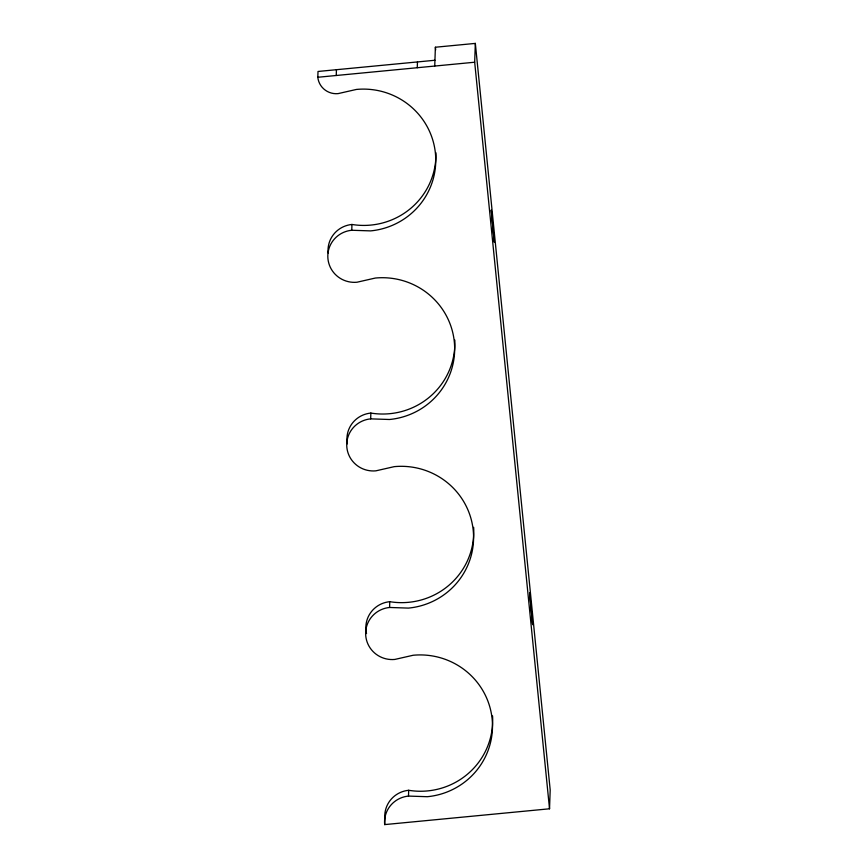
<?xml version="1.0" encoding="UTF-8"?>
<svg xmlns="http://www.w3.org/2000/svg" width="868" height="868" viewBox="0 0 868 868"><rect width="100%" height="100%" fill="white"/><g stroke="black" fill="none" stroke-linecap="round" stroke-linejoin="round"><path stroke-width="1.3" d="M434.738 66.055L435.389 47.23L475.339 43.4L550.193 789.967L549.531 808.792L384.676 824.6A26.539 26.105 2 0 1 408.492 796.086L427.338 796.705A72.25 71.057 2 0 0 492.145 719.084A72.25 71.057 2 0 0 413.157 655.253L394.788 659.441A26.539 26.105 2 0 1 365.764 635.994A26.539 26.105 2 0 1 389.58 607.47L408.427 608.099A72.25 71.057 2 0 0 473.234 530.478A72.25 71.057 2 0 0 394.246 466.648L375.877 470.836A26.539 26.105 2 0 1 346.853 447.389A26.539 26.105 2 0 1 370.669 418.864L389.515 419.494A72.25 71.057 2 0 0 454.322 341.873A72.25 71.057 2 0 0 375.334 278.042L356.965 282.23A26.539 26.105 2 0 1 327.941 258.783A26.539 26.105 2 0 1 351.757 230.259L370.603 230.888A72.25 71.057 2 0 0 435.411 153.267A72.25 71.057 2 0 0 356.423 89.437L338.053 93.625A18.521 18.217 2 0 1 317.807 77.263L318.014 71.469L434.933 60.261M336.241 75.505L336.437 69.711M351.757 230.259L351.963 224.465A72.25 71.057 2 0 0 435.942 152.757M370.669 418.864L370.864 413.07A72.25 71.057 2 0 0 454.81 340.039M389.58 607.47L389.775 601.687A72.25 71.057 2 0 0 473.646 527.321M384.676 824.6L384.882 818.806A26.539 26.105 2 0 1 408.687 790.292A72.25 71.057 2 0 0 492.557 715.926M417.258 67.737L417.465 61.943M408.492 796.086L408.687 790.292M549.531 808.792L474.677 62.225L475.339 43.4M317.807 77.263L474.677 62.225M435.389 47.23L435.66 49.921M366.535 633.575A26.539 26.105 2 0 1 389.775 601.687M347.384 443.841A26.539 26.105 2 0 1 370.864 413.07M328.147 252.989A26.539 26.105 2 0 1 351.963 224.465M491.277 210.175L494.272 242.031L491.277 210.175M529.632 592.714L532.626 624.58L529.632 592.714"/></g></svg>
